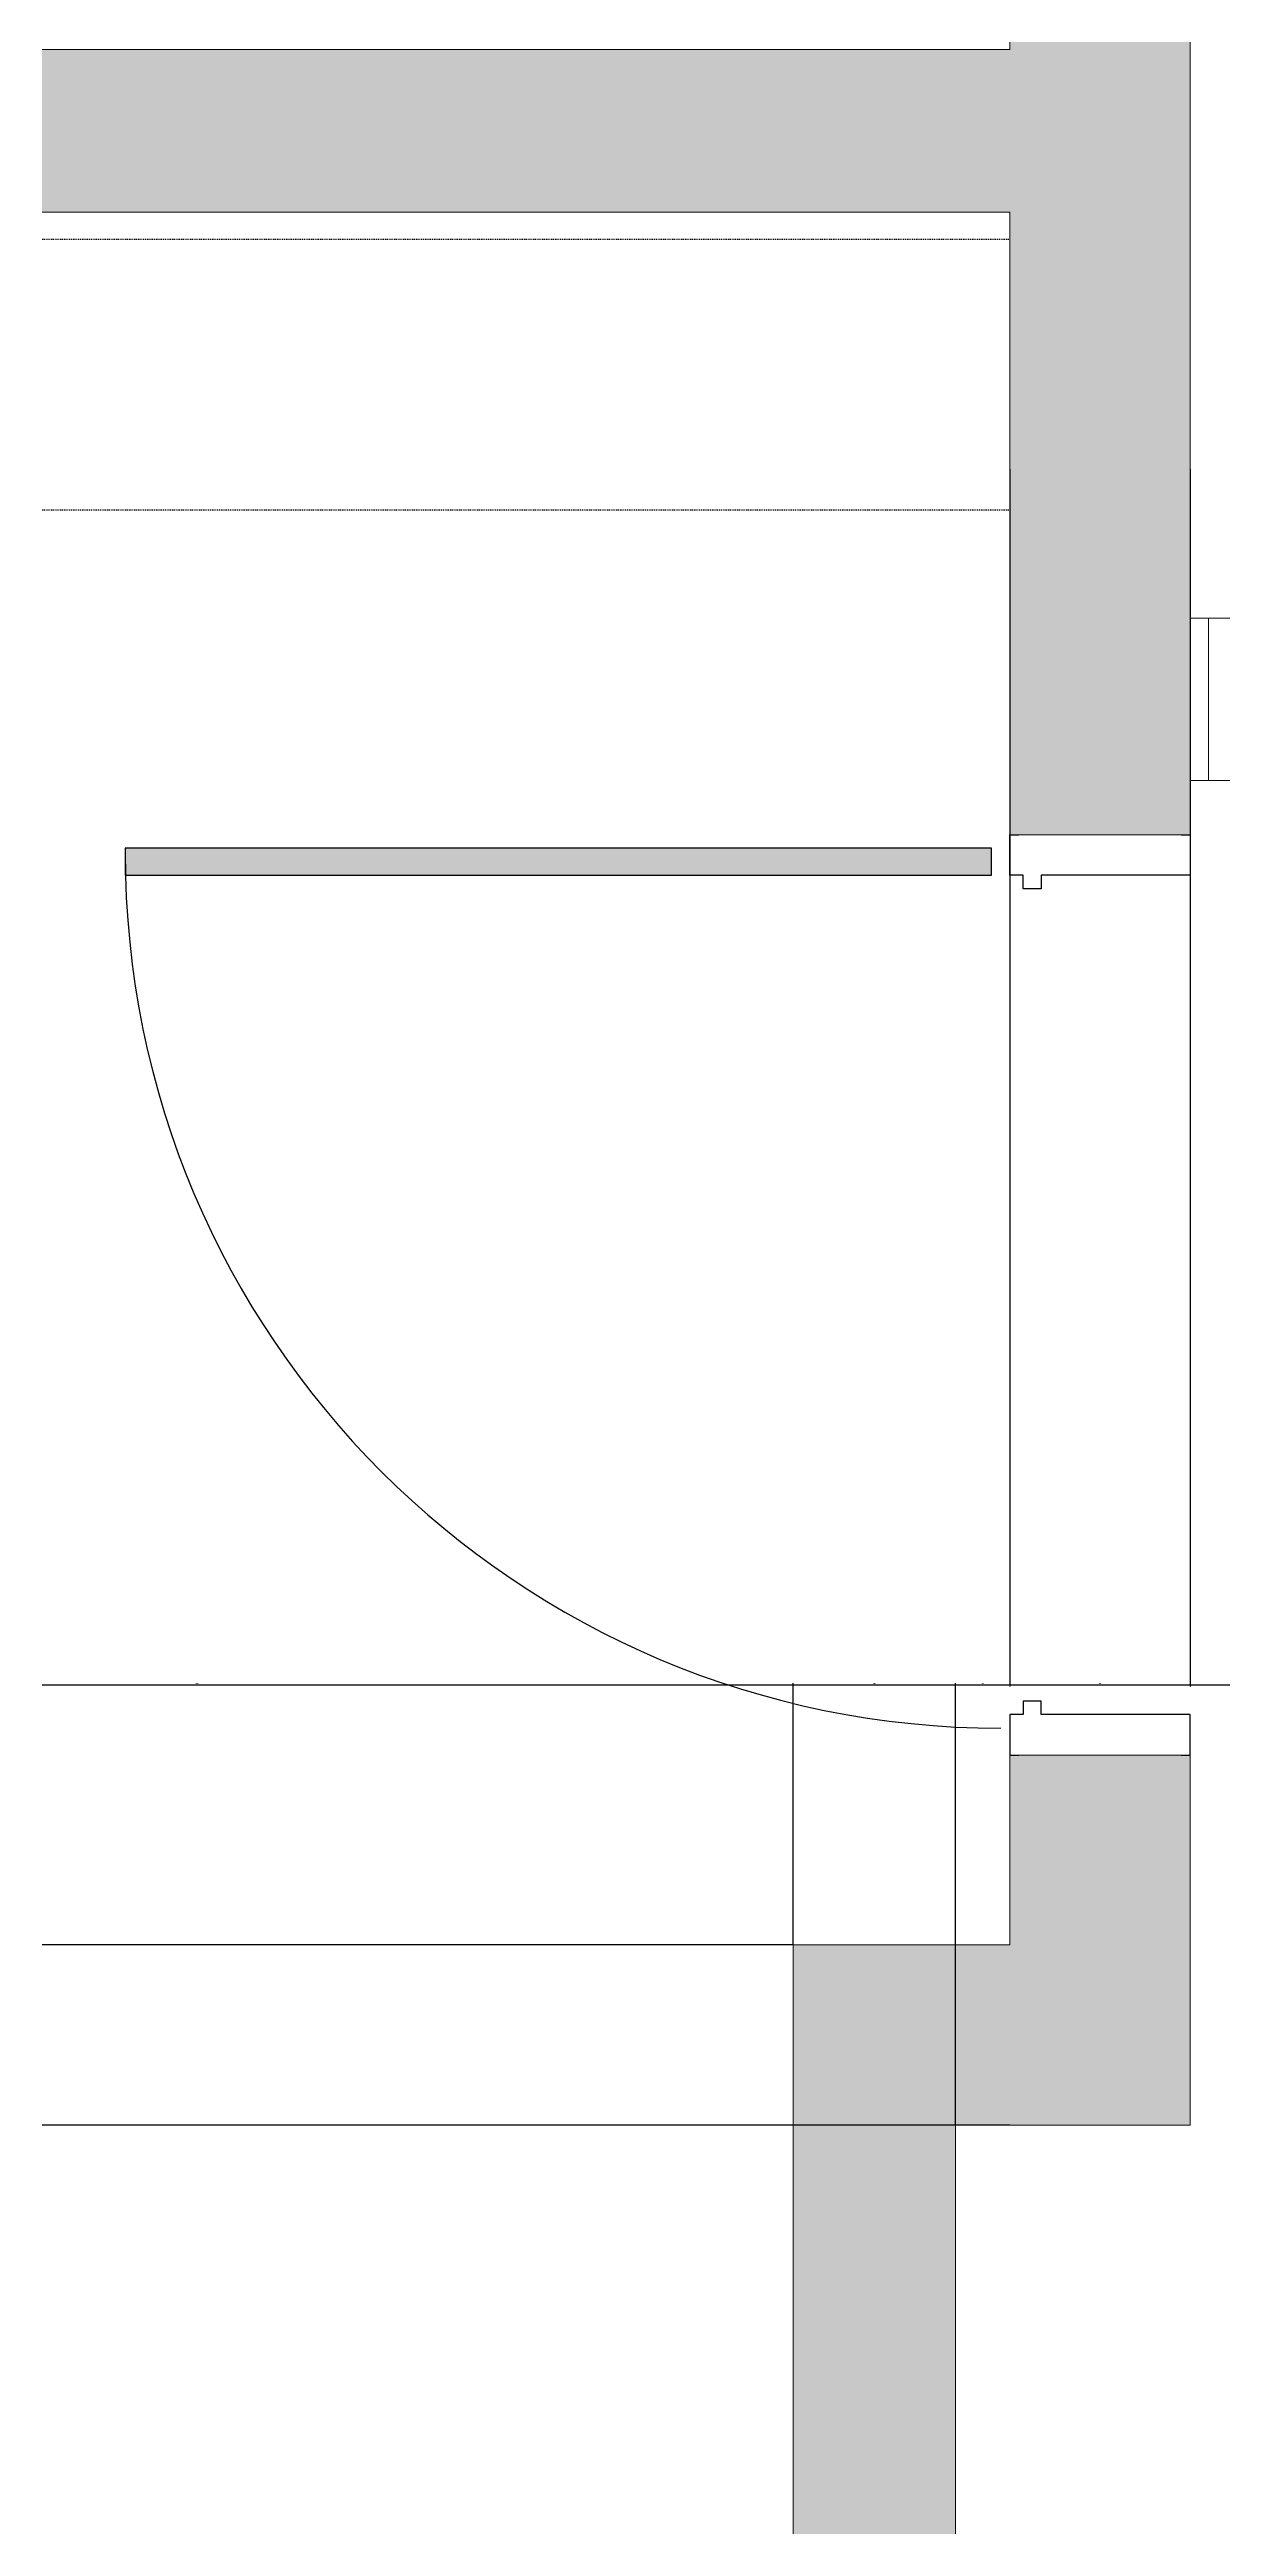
# Model space of a CAD drawing. Header units: centimetres. Extents: x 16433 to 114398, y -50094 to -12305.
# Drawn here: x 57385.4 to 57515.3, y -15678.8 to -15404.3 of the extents above; entities that cross this region are included whole.
import ezdxf

# ---------------------------------------------------------------- set-up
doc = ezdxf.new("R2010")
doc.units = ezdxf.units.CM
doc.header["$LTSCALE"] = 0.5
doc.linetypes.add('Pointillé 1_5', pattern=[0.125, 0.07500000000000001, -0.05])
doc.layers.get('0').update_dxf_attribs({"linetype": 'CONTINUOUS'})
doc.layers.get('DEFPOINTS').update_dxf_attribs({"linetype": 'CONTINUOUS'})
for name, color, linetype in [('1  Hachures_coupées', 7, 'CONTINUOUS'), ('1  MURS', 7, 'CONTINUOUS'), ('1  Portes', 7, 'CONTINUOUS'), ('6 COMPL 2D', 7, 'CONTINUOUS'), ('6 Compl 2D 2 Détails', 7, 'CONTINUOUS'), ('9  COTATIONS', 7, 'CONTINUOUS')]:
    doc.layers.add(name, color=color, linetype=linetype)
doc.styles.add('STYLE_GENERE_3', font='')
doc.styles.get('STYLE_GENERE_3').set_extended_font_data('Arial Occidental')
doc.dimstyles.new('STYLE_GENERE__2', dxfattribs={"dimtxt": 0.1, "dimasz": 0.095, "dimexe": 0.18, "dimexo": 0, "dimgap": 0.09, "dimtad": 1, "dimtih": 1, "dimtoh": 1, "dimdec": 0, "dimlfac": 100, "dimzin": 0, "dimdsep": 46, "dimtxsty": 'STYLE_GENERE_3', "dimblk": 'ARROWHEAD_7', "dimblk1": 'ARROWHEAD_7', "dimblk2": 'ARROWHEAD_7', "dimcen": 0.09, "dimclrd": 7, "dimclre": 7, "dimclrt": 256, "dimadec": 1, "dimazin": 0, "dimtfac": 1, "dimtdec": 4, "dimtmove": 0, "dimatfit": 3, "dimfxl": 1, "dimtolj": 1, "dimtzin": 0, "dimarcsym": 0})
doc.dimstyles.new('STYLE_GENERE__4', dxfattribs={"dimtxt": 0.1, "dimasz": 0.095, "dimexe": 0.18, "dimexo": 0, "dimgap": 0.09, "dimtad": 1, "dimdec": 0, "dimlfac": 100, "dimzin": 0, "dimdsep": 46, "dimtxsty": 'STYLE_GENERE_3', "dimblk": 'ARROWHEAD_7', "dimblk1": 'ARROWHEAD_7', "dimblk2": 'ARROWHEAD_7', "dimcen": 0.09, "dimclrd": 7, "dimclre": 7, "dimclrt": 256, "dimadec": 1, "dimazin": 0, "dimtfac": 1, "dimtdec": 4, "dimtmove": 0, "dimatfit": 3, "dimfxl": 1, "dimtolj": 1, "dimtzin": 0, "dimarcsym": 0})

# ---------------------------------------------------------------- blocks, each defined once
blk = doc.blocks.new('Mur_232_2', base_point=(12.4, 6.825053826379331))
at = {"layer": '1  Hachures_coupées', "linetype": 'Continuous', "lineweight": 0, "true_color": 0x8080c0}
blk.add_hatch(color=163, dxfattribs=at).paths.add_polyline_path([(12.4, 7.00505382637933), (9.279979845695006, 7.00505382637933), (9.459979845695006, 6.825053826379331), (12.4, 6.825053826379331)], flags=0)
at = {"layer": '1  MURS', "color": 5, "linetype": 'Continuous', "lineweight": 0}
for p, q in [((12.4, 7.00505382637933), (9.279979845695006, 7.00505382637933)), ((9.459979845695006, 6.825053826379331), (12.4, 6.825053826379331))]:
    blk.add_line(p, q, dxfattribs=at)
blk = doc.blocks.new('Porte int 1v')
at = {"layer": '1  Hachures_coupées', "linetype": 'Continuous', "lineweight": 0}
blk.add_hatch(color=255, dxfattribs=at).paths.add_polyline_path([(0.495, 0.9800000000000001), (0.465, 0.9800000000000001), (0.4650000000000001, 0.02), (0.4950000000000001, 0.02)], flags=0)
at = {"layer": '1  Portes', "linetype": 'Continuous'}
for p, q in [((0.495, 0.9800000000000001), (0.465, 0.9800000000000001)), ((0.465, 0.9800000000000001), (0.4650000000000001, 0.02)), ((0.4950000000000001, 0.02), (0.495, 0.9800000000000001)), ((-0.465, 0), (-0.51, 0)), ((-0.51, 0), (-0.51, -0.01)), ((-0.465, -0.015), (-0.465, 0)), ((0.4650000000000001, 0.02), (0.4950000000000001, 0.02)), ((0.465, -0.015), (0.465, 0)), ((0.465, 0), (0.51, 0)), ((0.51, 0), (0.51, -0.01)), ((-0.45, -0.015), (-0.465, -0.015)), ((-0.45, -0.035), (-0.45, -0.015)), ((0.45, -0.035), (0.45, -0.015)), ((0.45, -0.015), (0.465, -0.015)), ((-0.465, -0.2), (-0.465, -0.035)), ((-0.465, -0.035), (-0.45, -0.035)), ((0.465, -0.035), (0.45, -0.035)), ((0.465, -0.2), (0.465, -0.035)), ((-0.51, -0.19), (-0.51, -0.2)), ((0.51, -0.19), (0.51, -0.2)), ((-0.51, -0.2), (-0.465, -0.2)), ((0.51, -0.2), (0.465, -0.2))]:
    blk.add_line(p, q, dxfattribs=at)
blk.add_arc((0.49, 0.01), 0.9700000000000001, 90, 180, dxfattribs=at)
blk = doc.blocks.new('Mur_958_2', base_point=(12.4, 4.70515382637933))
at = {"layer": '1  Hachures_coupées', "linetype": 'Continuous', "lineweight": 0, "true_color": 0x8080c0}
for points in [[(12.6, 8.175116647295644), (12.4, 8.375116647295643), (12.4, 6.135116647295644), (12.6, 6.135116647295644)], [(12.6, 5.115116647295644), (12.4, 5.115116647295644), (12.4, 4.905153826379331), (12.6, 4.70515382637933)]]:
    blk.add_hatch(color=163, dxfattribs=at).paths.add_polyline_path(points, flags=0)
at = {"layer": '1  MURS', "color": 5, "linetype": 'Continuous', "lineweight": 0}
for p, q in [((12.4, 8.375116647295643), (12.4, 7.00505382637933)), ((12.6, 6.135116647295644), (12.6, 8.175116647295644)), ((12.4, 6.825053826379331), (12.4, 6.135116647295644)), ((12.4, 6.135116647295644), (12.6, 6.135116647295644)), ((12.4, 5.115116647295644), (12.6, 5.115116647295644)), ((12.4, 5.115116647295644), (12.4, 4.905153826379331)), ((12.6, 4.70515382637933), (12.6, 5.115116647295644))]:
    blk.add_line(p, q, dxfattribs=at)
at = {"layer": '1  Portes', "color": 135, "linetype": 'Continuous', "lineweight": 0, "rotation": 90}
blk.add_blockref('Porte int 1v', (12.4, 5.625116647295644), dxfattribs=at)
blk = doc.blocks.new('Mur_337_2', base_point=(12.15999999496776, 1.805051322424069))
at = {"layer": '1  Hachures_coupées', "linetype": 'Continuous', "lineweight": 0, "true_color": 0x8080c0}
blk.add_hatch(color=163, dxfattribs=at).paths.add_polyline_path([(12.33999999496776, 2.005052256488437), (12.33999999496776, 4.70515382637933), (12.15999999496776, 4.905153826379331), (12.15999999496776, 2.005051322426762)], flags=0)
at = {"layer": '1  MURS', "color": 5, "linetype": 'Continuous', "lineweight": 0}
for p, q in [((12.15999999496776, 4.905153826379331), (12.15999999496776, 2.005051322426762)), ((12.33999999496776, 4.206042722457609), (12.33999999496776, 4.70515382637933))]:
    blk.add_line(p, q, dxfattribs=at)
blk = doc.blocks.new('Mur_321_2', base_point=(12.4, 4.70515382637933))
at = {"layer": '1  Hachures_coupées', "linetype": 'Continuous', "lineweight": 0, "true_color": 0x8080c0}
blk.add_hatch(color=163, dxfattribs=at).paths.add_polyline_path([(12.4, 4.905153826379331), (12.15999999496776, 4.905153826379331), (12.33999999496776, 4.70515382637933), (12.6, 4.70515382637933)], flags=0)
at = {"layer": '1  MURS', "color": 5, "linetype": 'Continuous', "lineweight": 0}
for p, q in [((12.4, 4.905153826379331), (12.15999999496776, 4.905153826379331)), ((12.33999999496776, 4.70515382637933), (12.6, 4.70515382637933))]:
    blk.add_line(p, q, dxfattribs=at)
blk = doc.blocks.new('Asc_630Kg_OD_2')
at = {"layer": '6 Compl 2D 2 Détails', "color": 163, "linetype": 'Continuous', "lineweight": 0, "true_color": 0x8080c0}
for p, q in [((0.08100000000000006, 1.78), (0.081, 1.630000023841858)), ((1.539, 1.779999999999999), (0.08100000000000006, 1.78)), ((1.3213125, 1.76), (0.9061875, 1.76)), ((0.9061875, 1.76), (0.9061875, 1.725)), ((1.3213125, 1.725), (1.3213125, 1.76)), ((1.539, 1.779999999999999), (1.539, 1.630000023841858)), ((0.9163125, 1.705), (0.5011875, 1.705)), ((0.5011875, 1.705), (0.5011875, 1.67)), ((0.9061875, 1.725), (1.3213125, 1.725)), ((0.9163125, 1.67), (0.9163125, 1.705)), ((1.31625, 1.709999999999999), (1.31625, 1.610000023841857)), ((0.5011875, 1.67), (0.9163125, 1.67)), ((0.5062500000000004, 1.610000023841857), (0.5062500000000004, 1.655)), ((0.5062500000000004, 1.630000023841858), (0.081, 1.630000023841858)), ((0.334125, 0.1699999761581421), (0.334125, 1.630000023841858)), ((0.334125, 1.630000023841858), (1.488375, 1.630000023841858)), ((1.31625, 1.630000023841858), (1.539, 1.630000023841858)), ((1.488375, 1.630000023841858), (1.488375, 0.1699999761581421)), ((1.468125, 1.61), (0.354375, 1.61)), ((0.354375, 1.61), (0.354375, 0.19)), ((1.468125, 0.19), (1.468125, 1.61)), ((0.212625, 1.33), (0.10125, 1.33)), ((0.10125, 1.33), (0.10125, 0.47)), ((0.212625, 0.47), (0.212625, 1.33)), ((0.7347921404518069, 1.167767315940962), (0.6141569713361023, 1.123859705177177)), ((0.8114301800542606, 0.9572060326619581), (0.7347921404518069, 1.167767315940962)), ((0.6141569713361023, 1.123859705177177), (0.6289306220864056, 1.083269433337819)), ((0.7089755193627468, 1.112403393351303), (0.6289306220864056, 1.083269433337819)), ((0.7811845298371317, 0.9140107675917587), (0.7089755193627468, 1.112403393351303)), ((0.8100347931977311, 1.089519860333473), (0.773954551562747, 1.102651994333741)), ((1.036760451680516, 0.9572060326619581), (0.8114301800542606, 0.9572060326619581)), ((1.062312222990536, 0.6651479501602008), (1.036760451680516, 0.9572060326619581)), ((0.7811845298371388, 0.9140107675917587), (0.9972079913715336, 0.9140107675917587)), ((1.00321889875376, 0.8453057818258575), (0.9972079913715336, 0.9140107675917587)), ((1.062813318187926, 0.857891017762816), (1.07904008071184, 0.8230926132328292)), ((1.00321889875376, 0.8453057818258575), (0.8508653698622638, 0.8453057818258575)), ((0.8508653698622638, 0.802110516755658), (0.8508653698622638, 0.8453057818258575)), ((0.8508653698622638, 0.802110516755658), (1.006997994765401, 0.802110516755658)), ((1.018184350819302, 0.6742498819822383), (1.006997994765401, 0.802110516755658)), ((0.10125, 0.47), (0.212625, 0.47)), ((0.081, 0.02), (0.081, 0.1699999761581421)), ((0.50625, 0.1699999761581421), (0.081, 0.1699999761581421)), ((0.354375, 0.19), (1.468125, 0.19)), ((0.50625, 0.1899999761581421), (0.50625, 0.145)), ((1.31625, 0.09), (1.31625, 0.1899999761581421)), ((1.31625, 0.1699999761581421), (1.539, 0.1699999761581421)), ((1.539, 0.02), (1.539, 0.1699999761581421)), ((0.9163125, 0.13), (0.5011875, 0.13)), ((0.5011875, 0.13), (0.5011875, 0.095)), ((0.9163125, 0.095), (0.9163125, 0.13)), ((0.5011875, 0.095), (0.9163125, 0.095)), ((1.3213125, 0.07500000000000001), (0.9061875, 0.07500000000000001)), ((0.9061875, 0.07500000000000001), (0.9061875, 0.04)), ((1.3213125, 0.04), (1.3213125, 0.07500000000000001)), ((0.9061875, 0.04), (1.3213125, 0.04)), ((0, 0), (1.62, -1.95943490783362e-16)), ((0.02025, 0), (0.02025, -0.18)), ((1.539, 0.02), (0.081, 0.02)), ((1.59975, 0), (1.59975, -0.18)), ((0.9061875, -0.02), (1.3213125, -0.02)), ((0.9061875, -0.05500000000000001), (0.9061875, -0.02)), ((1.3213125, -0.02), (1.3213125, -0.05500000000000001)), ((0.5011875, -0.075), (0.9163125, -0.075)), ((0.5011875, -0.11), (0.5011875, -0.075)), ((1.3213125, -0.05500000000000001), (0.9061875, -0.05500000000000001)), ((0.9163125, -0.075), (0.9163125, -0.11)), ((1.31625, -0.18), (1.31625, -0.07)), ((0.9163125, -0.11), (0.5011875, -0.11)), ((0.50625, -0.18), (0.50625, -0.125)), ((0, -0.18), (0.02025, -0.18)), ((0.02025, -0.18), (0.50625, -0.18)), ((1.59975, -0.18), (1.31625, -0.18)), ((1.59975, -0.18), (1.62, -0.18))]:
    blk.add_line(p, q, dxfattribs=at)
for centre, radius, start, end in [((0.9843959597076067, 1.02605758571195), 0.2239470689562911, 295.0000000000001, 160.0000000000014), ((0.9843959597076067, 1.02605758571195), 0.1855512777827786, 294.9999999999986, 160.0000000000013), ((1.028460086601429, 0.612547510601248), 0.06255216526948934, 99.45510068819618, 57.23582778508427)]:
    blk.add_arc(centre, radius, start, end, dxfattribs=at)
blk = doc.blocks.new('Asc_630Kg_OD_3')
at = {"layer": '6 Compl 2D 2 Détails', "color": 163, "linetype": 'Continuous', "lineweight": 0, "true_color": 0x8080c0}
for p, q in [((0.08100000000000006, 1.78), (0.081, 1.630000023841858)), ((1.539, 1.779999999999999), (0.08100000000000006, 1.78)), ((1.3213125, 1.76), (0.9061875, 1.76)), ((0.9061875, 1.76), (0.9061875, 1.725)), ((1.3213125, 1.725), (1.3213125, 1.76)), ((1.539, 1.779999999999999), (1.539, 1.630000023841858)), ((0.9163125, 1.705), (0.5011875, 1.705)), ((0.5011875, 1.705), (0.5011875, 1.67)), ((0.9061875, 1.725), (1.3213125, 1.725)), ((0.9163125, 1.67), (0.9163125, 1.705)), ((1.31625, 1.709999999999999), (1.31625, 1.610000023841857)), ((0.5011875, 1.67), (0.9163125, 1.67)), ((0.5062500000000004, 1.610000023841857), (0.5062500000000004, 1.655)), ((0.5062500000000004, 1.630000023841858), (0.081, 1.630000023841858)), ((0.334125, 0.1699999761581421), (0.334125, 1.630000023841858)), ((0.334125, 1.630000023841858), (1.488375, 1.630000023841858)), ((1.31625, 1.630000023841858), (1.539, 1.630000023841858)), ((1.488375, 1.630000023841858), (1.488375, 0.1699999761581421)), ((1.468125, 1.61), (0.354375, 1.61)), ((0.354375, 1.61), (0.354375, 0.19)), ((1.468125, 0.19), (1.468125, 1.61)), ((0.212625, 1.33), (0.10125, 1.33)), ((0.10125, 1.33), (0.10125, 0.47)), ((0.212625, 0.47), (0.212625, 1.33)), ((0.10125, 0.47), (0.212625, 0.47)), ((0.081, 0.02), (0.081, 0.1699999761581421)), ((0.50625, 0.1699999761581421), (0.081, 0.1699999761581421)), ((0.354375, 0.19), (1.468125, 0.19)), ((0.50625, 0.1899999761581421), (0.50625, 0.145)), ((1.31625, 0.09), (1.31625, 0.1899999761581421)), ((1.31625, 0.1699999761581421), (1.539, 0.1699999761581421)), ((1.539, 0.02), (1.539, 0.1699999761581421)), ((0.9163125, 0.13), (0.5011875, 0.13)), ((0.5011875, 0.13), (0.5011875, 0.095)), ((0.9163125, 0.095), (0.9163125, 0.13)), ((0.5011875, 0.095), (0.9163125, 0.095)), ((1.3213125, 0.07500000000000001), (0.9061875, 0.07500000000000001)), ((0.9061875, 0.07500000000000001), (0.9061875, 0.04)), ((1.3213125, 0.04), (1.3213125, 0.07500000000000001)), ((0.9061875, 0.04), (1.3213125, 0.04)), ((0, 0), (1.62, -1.95943490783362e-16)), ((0.02025, 0), (0.02025, -0.18)), ((1.539, 0.02), (0.081, 0.02)), ((1.59975, 0), (1.59975, -0.18)), ((0.9061875, -0.02), (1.3213125, -0.02)), ((0.9061875, -0.05500000000000001), (0.9061875, -0.02)), ((1.3213125, -0.02), (1.3213125, -0.05500000000000001)), ((0.5011875, -0.075), (0.9163125, -0.075)), ((0.5011875, -0.11), (0.5011875, -0.075)), ((1.3213125, -0.05500000000000001), (0.9061875, -0.05500000000000001)), ((0.9163125, -0.075), (0.9163125, -0.11)), ((1.31625, -0.18), (1.31625, -0.07)), ((0.9163125, -0.11), (0.5011875, -0.11)), ((0.50625, -0.18), (0.50625, -0.125)), ((0, -0.18), (0.02025, -0.18)), ((0.02025, -0.18), (0.50625, -0.18)), ((1.59975, -0.18), (1.31625, -0.18)), ((1.59975, -0.18), (1.62, -0.18))]:
    blk.add_line(p, q, dxfattribs=at)
blk = doc.blocks.new('ARROWHEAD_7')
at = {"color": 0, "linetype": 'Continuous', "lineweight": 0}
for p, q in [((0, 0), (-1, 0)), ((-0.25, 0), (0.25, 0)), ((0, -0.25), (0, 0.25))]:
    blk.add_line(p, q, dxfattribs=at)
blk.add_circle((0, 0), 0.25, dxfattribs=at)
blk = doc.blocks.new('*D716')
at = {"layer": '9  COTATIONS', "color": 7, "linetype": 'Continuous', "lineweight": -2, "transparency": 16777216}
for p, q in [((57181.75068818871, -15404.29954654663), (57097.19073655426, -15404.29954654663)), ((57097.37073655427, -15904.21416985576), (57097.37073655427, -15404.39454654663)), ((57588.59443996754, -15904.30916985576), (57097.19073655426, -15904.30916985576))]:
    blk.add_line(p, q, dxfattribs=at)
at = {"layer": 'DEFPOINTS', "color": 0, "linetype": 'Continuous', "transparency": 16777216}
for p in [(57097.37073655427, -15404.29954654663), (57181.75068818871, -15404.29954654663), (57588.59443996754, -15904.30916985576)]:
    blk.add_point(p, dxfattribs=at)
at = {"layer": '9  COTATIONS', "color": 7, "linetype": 'Continuous', "lineweight": -2, "transparency": 16777216, "xscale": 0.095, "yscale": 0.095, "zscale": 0.095}
for p, rotation in [((57097.37073655427, -15404.29954654663), 90), ((57097.37073655427, -15904.30916985576), 270)]:
    blk.add_blockref('ARROWHEAD_7', p, dxfattribs=dict(at, rotation=rotation))
at = {"layer": '9  COTATIONS', "color": 194, "linetype": 'Continuous', "true_color": 0x50009f, "transparency": 16777216, "insert": (57097.23073655427, -15654.30435820119), "char_height": 0.1, "attachment_point": 5, "rotation": 90, "style": 'STYLE_GENERE_3'}
blk.add_mtext('\\A1;50001', dxfattribs=at)
blk = doc.blocks.new('*D656')
at = {"layer": '9  COTATIONS', "color": 7, "linetype": 'Continuous', "lineweight": -2, "transparency": 16777216}
for p, q in [((57335.75068818778, -15660.50484728264), (57335.75068818778, -15585.31117873386)), ((57335.84568818778, -15585.49117873386), (57467.65568768486, -15585.49117873386)), ((57467.75068768486, -15614.29954654663), (57467.75068768486, -15585.31117873386))]:
    blk.add_line(p, q, dxfattribs=at)
at = {"layer": 'DEFPOINTS', "color": 0, "linetype": 'Continuous', "transparency": 16777216}
for p in [(57467.75068768486, -15585.49117873386), (57467.75068768486, -15614.29954654663), (57335.75068818778, -15660.50484728264)]:
    blk.add_point(p, dxfattribs=at)
at = {"layer": '9  COTATIONS', "color": 7, "linetype": 'Continuous', "lineweight": -2, "transparency": 16777216, "xscale": 0.095, "yscale": 0.095, "zscale": 0.095, "rotation": 180}
blk.add_blockref('ARROWHEAD_7', (57335.75068818778, -15585.49117873386), dxfattribs=at)
at = {"layer": '9  COTATIONS', "color": 7, "linetype": 'Continuous', "lineweight": -2, "transparency": 16777216, "xscale": 0.095, "yscale": 0.095, "zscale": 0.095}
blk.add_blockref('ARROWHEAD_7', (57467.75068768486, -15585.49117873386), dxfattribs=at)
at = {"layer": '9  COTATIONS', "color": 194, "linetype": 'Continuous', "true_color": 0x50009f, "transparency": 16777216, "insert": (57401.75068793632, -15585.35117873386), "char_height": 0.1, "attachment_point": 5, "style": 'STYLE_GENERE_3'}
blk.add_mtext('\\A1;13200', dxfattribs=at)
blk = doc.blocks.new('*D657')
at = {"layer": '9  COTATIONS', "color": 7, "linetype": 'Continuous', "lineweight": -2, "transparency": 16777216}
for p, q in [((57467.75068768486, -15614.29954654663), (57467.75068768486, -15585.31117873386)), ((57467.84568768486, -15585.49117873386), (57485.65568768486, -15585.49117873386)), ((57485.75068768486, -15634.29954654663), (57485.75068768486, -15585.31117873386))]:
    blk.add_line(p, q, dxfattribs=at)
at = {"layer": 'DEFPOINTS', "color": 0, "linetype": 'Continuous', "transparency": 16777216}
for p in [(57485.75068768486, -15585.49117873386), (57467.75068768486, -15614.29954654663), (57485.75068768486, -15634.29954654663)]:
    blk.add_point(p, dxfattribs=at)
at = {"layer": '9  COTATIONS', "color": 7, "linetype": 'Continuous', "lineweight": -2, "transparency": 16777216, "xscale": 0.095, "yscale": 0.095, "zscale": 0.095, "rotation": 180}
blk.add_blockref('ARROWHEAD_7', (57467.75068768486, -15585.49117873386), dxfattribs=at)
at = {"layer": '9  COTATIONS', "color": 7, "linetype": 'Continuous', "lineweight": -2, "transparency": 16777216, "xscale": 0.095, "yscale": 0.095, "zscale": 0.095}
blk.add_blockref('ARROWHEAD_7', (57485.75068768486, -15585.49117873386), dxfattribs=at)
at = {"layer": '9  COTATIONS', "color": 194, "linetype": 'Continuous', "true_color": 0x50009f, "transparency": 16777216, "insert": (57476.75068768486, -15585.35117873386), "char_height": 0.1, "attachment_point": 5, "style": 'STYLE_GENERE_3'}
blk.add_mtext('\\A1;1800', dxfattribs=at)
blk = doc.blocks.new('*D658')
at = {"layer": '9  COTATIONS', "color": 7, "linetype": 'Continuous', "lineweight": -2, "transparency": 16777216}
for p, q in [((57491.75068818871, -15450.80140550095), (57491.75068818871, -15585.67117873386)), ((57485.75068768486, -15634.29954654663), (57485.75068768486, -15585.31117873386)), ((57485.84568768486, -15585.49117873386), (57491.65568818871, -15585.49117873386))]:
    blk.add_line(p, q, dxfattribs=at)
at = {"layer": 'DEFPOINTS', "color": 0, "linetype": 'Continuous', "transparency": 16777216}
for p in [(57491.75068818871, -15450.80140550095), (57491.75068818871, -15585.49117873386), (57485.75068768486, -15634.29954654663)]:
    blk.add_point(p, dxfattribs=at)
at = {"layer": '9  COTATIONS', "color": 7, "linetype": 'Continuous', "lineweight": -2, "transparency": 16777216, "xscale": 0.095, "yscale": 0.095, "zscale": 0.095, "rotation": 180}
blk.add_blockref('ARROWHEAD_7', (57485.75068768486, -15585.49117873386), dxfattribs=at)
at = {"layer": '9  COTATIONS', "color": 7, "linetype": 'Continuous', "lineweight": -2, "transparency": 16777216, "xscale": 0.095, "yscale": 0.095, "zscale": 0.095}
blk.add_blockref('ARROWHEAD_7', (57491.75068818871, -15585.49117873386), dxfattribs=at)
at = {"layer": '9  COTATIONS', "color": 194, "linetype": 'Continuous', "true_color": 0x50009f, "transparency": 16777216, "insert": (57488.75068793679, -15585.35117873386), "char_height": 0.1, "attachment_point": 5, "style": 'STYLE_GENERE_3'}
blk.add_mtext('\\A1;600', dxfattribs=at)
blk = doc.blocks.new('*D659')
at = {"layer": '9  COTATIONS', "color": 7, "linetype": 'Continuous', "lineweight": -2, "transparency": 16777216}
for p, q in [((57491.75068818871, -15450.80140550095), (57491.75068818871, -15585.67117873386)), ((57511.75068818778, -15450.80140550095), (57511.75068818778, -15585.67117873386)), ((57491.84568818871, -15585.49117873386), (57511.65568818778, -15585.49117873386))]:
    blk.add_line(p, q, dxfattribs=at)
at = {"layer": 'DEFPOINTS', "color": 0, "linetype": 'Continuous', "transparency": 16777216}
for p in [(57491.75068818871, -15450.80140550095), (57511.75068818778, -15450.80140550095), (57511.75068818778, -15585.49117873386)]:
    blk.add_point(p, dxfattribs=at)
at = {"layer": '9  COTATIONS', "color": 7, "linetype": 'Continuous', "lineweight": -2, "transparency": 16777216, "xscale": 0.095, "yscale": 0.095, "zscale": 0.095, "rotation": 180}
blk.add_blockref('ARROWHEAD_7', (57491.75068818871, -15585.49117873386), dxfattribs=at)
at = {"layer": '9  COTATIONS', "color": 7, "linetype": 'Continuous', "lineweight": -2, "transparency": 16777216, "xscale": 0.095, "yscale": 0.095, "zscale": 0.095}
blk.add_blockref('ARROWHEAD_7', (57511.75068818778, -15585.49117873386), dxfattribs=at)
at = {"layer": '9  COTATIONS', "color": 194, "linetype": 'Continuous', "true_color": 0x50009f, "transparency": 16777216, "insert": (57501.75068818824, -15585.35117873386), "char_height": 0.1, "attachment_point": 5, "style": 'STYLE_GENERE_3'}
blk.add_mtext('\\A1;2000', dxfattribs=at)
blk = doc.blocks.new('*D660')
at = {"layer": '9  COTATIONS', "color": 7, "linetype": 'Continuous', "lineweight": -2, "transparency": 16777216}
for p, q in [((57511.75068818778, -15450.80140550095), (57511.75068818778, -15585.67117873386)), ((57673.75068818778, -15475.75696069687), (57673.75068818778, -15585.67117873386)), ((57511.84568818778, -15585.49117873386), (57673.65568818778, -15585.49117873386))]:
    blk.add_line(p, q, dxfattribs=at)
at = {"layer": 'DEFPOINTS', "color": 0, "linetype": 'Continuous', "transparency": 16777216}
for p in [(57511.75068818778, -15450.80140550095), (57673.75068818778, -15475.75696069687), (57673.75068818778, -15585.49117873386)]:
    blk.add_point(p, dxfattribs=at)
at = {"layer": '9  COTATIONS', "color": 7, "linetype": 'Continuous', "lineweight": -2, "transparency": 16777216, "xscale": 0.095, "yscale": 0.095, "zscale": 0.095, "rotation": 180}
blk.add_blockref('ARROWHEAD_7', (57511.75068818778, -15585.49117873386), dxfattribs=at)
at = {"layer": '9  COTATIONS', "color": 7, "linetype": 'Continuous', "lineweight": -2, "transparency": 16777216, "xscale": 0.095, "yscale": 0.095, "zscale": 0.095}
blk.add_blockref('ARROWHEAD_7', (57673.75068818778, -15585.49117873386), dxfattribs=at)
at = {"layer": '9  COTATIONS', "color": 194, "linetype": 'Continuous', "true_color": 0x50009f, "transparency": 16777216, "insert": (57592.75068818778, -15585.35117873386), "char_height": 0.1, "attachment_point": 5, "style": 'STYLE_GENERE_3'}
blk.add_mtext('\\A1;16200', dxfattribs=at)
blk = doc.blocks.new('*D669')
at = {"layer": '9  COTATIONS', "color": 7, "linetype": 'Continuous', "lineweight": -2, "transparency": 16777216}
for p, q in [((57491.75068818871, -15634.29954654663), (57369.66754827991, -15634.29954654663)), ((57369.84754827991, -15904.21416985576), (57369.84754827991, -15634.39454654663)), ((57588.59443996754, -15904.30916985576), (57369.66754827991, -15904.30916985576))]:
    blk.add_line(p, q, dxfattribs=at)
at = {"layer": 'DEFPOINTS', "color": 0, "linetype": 'Continuous', "transparency": 16777216}
for p in [(57369.84754827991, -15634.29954654663), (57491.75068818871, -15634.29954654663), (57588.59443996754, -15904.30916985576)]:
    blk.add_point(p, dxfattribs=at)
at = {"layer": '9  COTATIONS', "color": 7, "linetype": 'Continuous', "lineweight": -2, "transparency": 16777216, "xscale": 0.095, "yscale": 0.095, "zscale": 0.095}
for p, rotation in [((57369.84754827991, -15634.29954654663), 90), ((57369.84754827991, -15904.30916985576), 270)]:
    blk.add_blockref('ARROWHEAD_7', p, dxfattribs=dict(at, rotation=rotation))
at = {"layer": '9  COTATIONS', "color": 194, "linetype": 'Continuous', "true_color": 0x50009f, "transparency": 16777216, "insert": (57369.70754827991, -15769.30435820119), "char_height": 0.1, "attachment_point": 5, "rotation": 90, "style": 'STYLE_GENERE_3'}
blk.add_mtext('\\A1;27001', dxfattribs=at)
blk = doc.blocks.new('*D670')
at = {"layer": '9  COTATIONS', "color": 7, "linetype": 'Continuous', "lineweight": -2, "transparency": 16777216}
for p, q in [((57467.75068768486, -15614.29954654663), (57369.66754827991, -15614.29954654663)), ((57369.84754827991, -15634.20454654663), (57369.84754827991, -15614.39454654663)), ((57491.75068818871, -15634.29954654663), (57369.66754827991, -15634.29954654663))]:
    blk.add_line(p, q, dxfattribs=at)
at = {"layer": 'DEFPOINTS', "color": 0, "linetype": 'Continuous', "transparency": 16777216}
for p in [(57369.84754827991, -15614.29954654663), (57467.75068768486, -15614.29954654663), (57491.75068818871, -15634.29954654663)]:
    blk.add_point(p, dxfattribs=at)
at = {"layer": '9  COTATIONS', "color": 7, "linetype": 'Continuous', "lineweight": -2, "transparency": 16777216, "xscale": 0.095, "yscale": 0.095, "zscale": 0.095}
for p, rotation in [((57369.84754827991, -15614.29954654663), 90), ((57369.84754827991, -15634.29954654663), 270)]:
    blk.add_blockref('ARROWHEAD_7', p, dxfattribs=dict(at, rotation=rotation))
at = {"layer": '9  COTATIONS', "color": 194, "linetype": 'Continuous', "true_color": 0x50009f, "transparency": 16777216, "insert": (57369.70754827991, -15624.29954654662), "char_height": 0.1, "attachment_point": 5, "rotation": 90, "style": 'STYLE_GENERE_3'}
blk.add_mtext('\\A1;2000', dxfattribs=at)
blk = doc.blocks.new('*D671')
at = {"layer": '9  COTATIONS', "color": 7, "linetype": 'Continuous', "lineweight": -2, "transparency": 16777216}
for p, q in [((57335.74968047254, -15422.30954654664), (57370.02754827991, -15422.30954654664)), ((57369.84754827991, -15614.20454654663), (57369.84754827991, -15422.40454654664)), ((57467.75068768486, -15614.29954654663), (57369.66754827991, -15614.29954654663))]:
    blk.add_line(p, q, dxfattribs=at)
at = {"layer": 'DEFPOINTS', "color": 0, "linetype": 'Continuous', "transparency": 16777216}
for p in [(57335.74968047254, -15422.30954654664), (57369.84754827991, -15422.30954654664), (57467.75068768486, -15614.29954654663)]:
    blk.add_point(p, dxfattribs=at)
at = {"layer": '9  COTATIONS', "color": 7, "linetype": 'Continuous', "lineweight": -2, "transparency": 16777216, "xscale": 0.095, "yscale": 0.095, "zscale": 0.095}
for p, rotation in [((57369.84754827991, -15422.30954654664), 90), ((57369.84754827991, -15614.29954654663), 270)]:
    blk.add_blockref('ARROWHEAD_7', p, dxfattribs=dict(at, rotation=rotation))
at = {"layer": '9  COTATIONS', "color": 194, "linetype": 'Continuous', "true_color": 0x50009f, "transparency": 16777216, "insert": (57369.70754827991, -15518.30454654663), "char_height": 0.1, "attachment_point": 5, "rotation": 90, "style": 'STYLE_GENERE_3'}
blk.add_mtext('\\A1;19199', dxfattribs=at)

msp = doc.modelspace()

# ---------------------------------------------------------------- linework, layer by layer
at = {"layer": '6 COMPL 2D', "linetype": 'Pointillé 1_5'}
for p, q in [((57333.75068818778, -15425.30140550072), (57491.75068818871, -15425.30140550072)), ((57333.75068818778, -15455.30326445503), (57491.75068818871, -15455.30326445503))]:
    msp.add_line(p, q, dxfattribs=at)

# ---------------------------------------------------------------- block references
at = {"layer": '1  MURS', "color": 5, "lineweight": 0, "xscale": 100, "yscale": 100, "zscale": 100}
for name, p in [('Mur_958_2', (57491.75068818871, -15634.29954654663)), ('Mur_232_2', (57491.75068818871, -15422.30954654664)), ('Mur_337_2', (57467.75068768486, -15924.30979694226)), ('Mur_321_2', (57491.75068818871, -15634.29954654663))]:
    msp.add_blockref(name, p, dxfattribs=at)
at = {"layer": '6 Compl 2D 2 Détails', "color": 18, "linetype": 'Continuous', "lineweight": 0, "xscale": -100, "yscale": 100, "zscale": 100, "rotation": 180}
msp.add_blockref('Asc_630Kg_OD_2', (57511.75068818778, -15287.30326445503), dxfattribs=at)
at = {"layer": '6 Compl 2D 2 Détails', "color": 18, "linetype": 'Continuous', "lineweight": 0, "xscale": 100, "yscale": 100, "zscale": 100}
msp.add_blockref('Asc_630Kg_OD_3', (57511.75068818778, -15467.30326445503), dxfattribs=at)

# ---------------------------------------------------------------- dimensions: what is measured, and where the dimension line sits
at = {"layer": '9  COTATIONS', "linetype": 'Continuous'}
for base, p1, p2, picture, middle in [((57097.37073655427, -15404.29954654663), (57588.59443996754, -15904.30916985576), (57181.75068818871, -15404.29954654663), '*D716', (57097.23073655427, -15654.30435820119)), ((57369.84754827991, -15422.30954654664), (57467.75068768486, -15614.29954654663), (57335.74968047254, -15422.30954654664), '*D671', (57369.70754827991, -15518.30454654663)), ((57369.84754827991, -15614.29954654663), (57491.75068818871, -15634.29954654663), (57467.75068768486, -15614.29954654663), '*D670', (57369.70754827991, -15624.29954654662)), ((57369.84754827991, -15634.29954654663), (57588.59443996754, -15904.30916985576), (57491.75068818871, -15634.29954654663), '*D669', (57369.70754827991, -15769.30435820119))]:
    dim = msp.add_linear_dim(base=base, p1=p1, p2=p2, angle=90, dimstyle='STYLE_GENERE__4', dxfattribs=at)
    dim.commit()
    dim.dimension.update_dxf_attribs({"geometry": picture, "text_midpoint": middle})
for base, p1, p2, picture, middle in [((57491.75068818871, -15585.49117873386), (57485.75068768486, -15634.29954654663), (57491.75068818871, -15450.80140550095), '*D658', (57488.75068793679, -15585.35117873386)), ((57511.75068818778, -15585.49117873386), (57491.75068818871, -15450.80140550095), (57511.75068818778, -15450.80140550095), '*D659', (57501.75068818824, -15585.35117873386)), ((57673.75068818778, -15585.49117873386), (57511.75068818778, -15450.80140550095), (57673.75068818778, -15475.75696069687), '*D660', (57592.75068818778, -15585.35117873386)), ((57467.75068768486, -15585.49117873386), (57335.75068818778, -15660.50484728264), (57467.75068768486, -15614.29954654663), '*D656', (57401.75068793632, -15585.35117873386)), ((57485.75068768486, -15585.49117873386), (57467.75068768486, -15614.29954654663), (57485.75068768486, -15634.29954654663), '*D657', (57476.75068768486, -15585.35117873386))]:
    dim = msp.add_linear_dim(base=base, p1=p1, p2=p2, dimstyle='STYLE_GENERE__2', dxfattribs=at)
    dim.commit()
    dim.dimension.update_dxf_attribs({"geometry": picture, "text_midpoint": middle})

doc.saveas('drawing.dxf')
